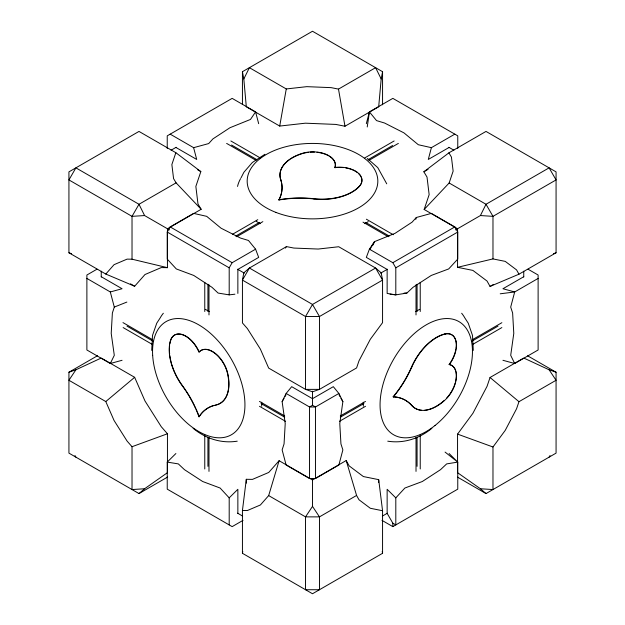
<?xml version="1.0" encoding="UTF-8"?>
<svg xmlns="http://www.w3.org/2000/svg" width="625" height="625" viewBox="0 0 625 625"><rect width="100%" height="100%" fill="white"/><g stroke="black" fill="none" stroke-linecap="round" stroke-linejoin="round"><path stroke-width="0.94" d="M151.703 350.391L152.508 335.414L156.75 323.188L160.18 317.906A75.617 43.656 60 0 1 163.344 313.25M382.562 71.703L381.188 78.961L378.688 106.789L344.984 126.242L335.812 124.422L305.375 123.188L279.711 126.07L246.312 106.789L243.812 78.961L242.438 71.703L312.5 31.25L382.562 71.703L382.562 104.805M242.438 510.453L246.312 479.297L252.477 479.383L268.758 472.445L279.102 460.711L312.5 480L346.203 460.539L349.211 465.93L363.367 476.555L378.688 479.648L382.562 510.734L382.562 553.297L312.5 593.75L242.438 553.297L242.438 510.453L247.375 510.523L260.398 504.977L268.672 495.594L279.102 460.711M342.867 401.641L339.781 423.562L340.945 443.922L342.867 449.898L338.883 465.008L315.461 478.531L309.539 478.531L286.117 465.008L282.133 449.898L284.055 443.922L285.219 423.562L282.133 401.641L286.117 393.453L291.688 386.672L312.5 398.688L333.312 386.672L338.883 393.453L342.867 401.641L340.961 398.242M367.234 126.961L369.414 111.898L392.844 98.367L457.766 135.852L457.766 148.414M279.711 126.07L286.266 88.953L249.406 67.68L243.812 78.961M242.438 553.297L242.781 551.484M366.328 123.68L369.414 111.898L376.531 120.602L384.586 123.031L403.961 132.883L418.32 144.734L431.383 147.672L454.812 134.148M431.383 147.672L428.297 159.453L449.109 147.438M415.797 219.352L416.305 217.5L431.383 213.391L454.812 226.922L457.766 232.039L457.766 259.094L448.688 268.938L431.25 275.445L413.031 287.297L406.898 293.062L395.805 294.875L390.078 294.188M86.883 278.43L110.312 291.961L114.297 307.07L112.375 313.039L111.211 333.406L114.297 355.328L110.312 363.508L86.883 349.984L86.883 275.016L96.93 269.219M175.852 152.703L171.867 164.562L173.57 178.617L176.094 182.852L201.148 209.289L167.445 228.75L167.445 267.672L161.273 267.578L144.992 274.523L134.648 286.25L105.789 274.055L68.93 252.781L68.93 171.875L138.992 131.422L175.852 152.703L200.844 171.602L195.852 186.422L197.984 203.992L201.148 209.289M424.156 209.469L429.148 194.648L427.016 177.078L423.852 171.781L448.906 152.844L486.008 131.422L556.07 171.875L556.07 252.781L518.969 274.195L490.047 286.422L487.039 281.039L472.883 270.406L457.555 267.312L457.555 228.75L424.156 209.469L449.148 182.992L453.133 171.141L451.43 157.086L448.906 152.844M522.906 358.523L490.047 377.492L487.039 386.352L472.883 413.328L457.555 434.117L457.555 472.68L480.406 488.758L486.008 493.578L556.07 453.125L556.07 372.219L527.586 355.781M523.75 358.031L549.102 369.781L556.07 380.273L518.969 401.695L516.562 408.781L505.242 430.359L492.977 446.992L492.977 489.555L480.406 488.758M369.414 249.172L366.328 257.391L387.141 269.406L387.141 293.43L395.805 294.875L395.805 267.82L392.844 262.695L369.414 249.172L374.516 241.633L395.039 233.336L412.094 222.156L416.305 217.5M372.898 245.125L374.516 241.633L370.039 249.172M480.406 215.555L486.008 204.273L549.102 167.852L556.07 179.922L492.977 216.352L480.406 215.555L455.586 229.891M241.023 177.883L243.883 172.273L252.352 162.484L264.914 154.297M282.133 401.641L284.039 398.242M285 396.539L285.953 394.844M234.922 294.188L229.195 294.875L218.102 293.062L211.969 287.297L193.75 275.445L176.312 268.938L167.234 259.094L167.234 232.039L170.188 226.922L193.617 213.391L206.68 216.336L221.039 228.188L240.414 238.031L248.469 240.469L255.586 249.172L258.672 257.391L237.859 269.406L237.859 293.43M229.195 294.875L229.195 267.82L232.156 262.695L255.586 249.172M549.102 457.148L550.031 455.539M101.25 358.031L75.898 369.781L68.93 380.273L105.789 401.555L114.062 420.484L127.086 441.078L132.023 446.711L132.023 489.555L144.594 488.758L167.445 472.68L167.445 433.766L161.273 426.727L144.992 400.984L134.648 377.312L102.086 358.516M312.5 506.383L305.531 516.875L305.531 589.727L319.469 589.727L319.469 516.875L312.5 506.383L312.5 478.688M167.234 148.414L167.234 135.852L232.156 98.367L255.586 111.898L250.484 119.438L229.961 127.727L212.906 138.914L208.695 143.57L193.617 147.672L170.188 134.148M285.328 248.094L286.508 246.602L293.852 248.062L318.195 249.047L338.734 246.742L375.594 268.023L381.188 272.844L382.562 280.094L382.562 322.656L370.305 339.289L358.984 360.867L356.578 367.953L319.469 389.375L312.5 391.812L305.531 389.375L268.672 368.094L260.398 349.164L247.375 328.57L242.438 322.938L242.438 280.094L243.812 272.844L249.406 268.023L286.508 246.602M105.789 274.055L114.062 264.672L127.086 259.125L132.023 259.195L167.445 267.672M395.805 497.867L387.141 489.305L387.141 513.336L392.844 523.211L395.805 524.922L395.805 497.867L404.883 488.031L422.32 481.516L440.539 469.664L446.672 463.898L457.766 462.094L457.766 489.148L392.844 526.633L381.969 520.352M243.031 520.352L232.156 526.633L167.234 489.148L167.234 462.094L175.891 453.531M229.195 524.922L229.195 497.867L237.859 489.305L237.859 513.336M97.602 355.672L68.93 372.219L68.93 453.125L138.992 493.578L144.594 488.758M105.789 401.555L134.648 377.312M431.859 428.328C419.461 438.547 403.734 443.727 387.758 441.18M171.102 150.211L176.148 147.289M176.094 182.852L138.992 204.273L132.023 216.352L132.023 259.195M286.266 88.953L306.805 86.656L331.148 87.641L338.492 89.102L375.594 67.68L381.188 78.961M232.531 234.266L257.781 219.688M364.68 157.969L394.133 140.969M235.758 236.063L259.367 222.43M368.156 159.625L392.609 145.508M236.758 236.703L262.852 221.641M368.898 160.414L398.359 143.406M423.852 171.781L428.07 169.344M170.445 340.57L170.656 340.453A22.516 13 60 0 1 183.57 334.961A22.516 13 60 0 1 199.195 352.031A22.516 13 60 0 1 214.812 353A22.516 13 60 0 1 227.734 373.406A42.328 24.438 60 0 1 215.828 404.992L215.617 405.117A73.602 42.492 60 0 0 198.984 416.789A73.602 42.492 60 0 0 182.344 385.906A42.328 24.438 60 0 1 170.445 340.57A22.516 13 60 0 1 183.359 335.086A22.516 13 60 0 1 198.984 352.148A22.516 13 60 0 1 214.602 353.125A22.516 13 60 0 1 227.523 373.531A42.328 24.438 60 0 1 215.617 405.117M392.844 262.695L454.812 226.922M182.344 385.906L182.555 385.781A73.602 42.492 60 0 1 185.914 390.586M380.664 273.141L387.398 269.258M395.805 267.82L457.766 232.039M198.984 416.789L199.195 416.664A73.602 42.492 60 0 1 214.125 405.406M490.047 286.422L493.398 284.492M138.992 493.578L167.664 477.023M523.75 276.727L502.938 288.734L514.688 291.961L538.117 278.43M338.883 393.453L315.461 406.984L312.5 405.273L309.539 406.984L286.117 393.453M340.273 415.992L365.516 401.414M472.414 339.695L501.867 322.695M340.328 417.18L363.938 403.547M471.875 341.227L498.016 326.133M339.43 421.352L365.516 406.297M472.414 344.578L501.867 327.57M502.938 360.289L514.688 363.508L538.117 349.984L538.117 275.016L528.07 269.219M346.203 460.539L356.578 495.453L319.469 516.875L305.531 516.875L268.672 495.594M382.352 516.102L387.398 513.188M114.297 307.07L126.867 302.078M132.023 446.711L167.445 433.766M68.93 372.219L75.898 369.781M553.453 253.695L556.07 252.781M110.312 291.961L122.062 288.734L101.25 276.727M110.312 363.508L122.062 360.289M457.555 267.312L492.977 258.914L505.242 261.383L516.562 269.891L518.969 274.195M500.227 293.797L514.688 291.961L510.703 307.07L512.625 313.039L513.789 333.406L510.703 355.328L514.688 363.508M144.594 215.555L132.023 216.352L68.93 179.922L75.898 167.852L138.992 204.273L144.594 215.555L169.414 229.891M237.242 441.18C221.266 443.727 205.539 438.547 193.141 428.328M404.078 293.102L406.898 293.062M167.234 462.094L178.328 463.898L184.461 469.664L202.68 481.516L220.117 488.031L229.195 497.867M382.562 510.734L370.305 508.266L358.984 499.758L356.578 495.453M549.102 369.781L556.07 372.219M68.93 252.781L71.547 253.695M457.555 434.117L492.977 446.992M448.852 147.289L453.898 150.211M449.148 182.992L486.008 204.273L492.977 216.352L492.977 258.914M230.867 140.969L260.32 157.969M366.375 219.203L393.305 234.75M231.547 145.016L256.844 159.625M365.633 222.43L389.242 236.063M226.641 143.406L256.102 160.414M362.992 222.125L388.242 236.703M175.891 147.438L196.703 159.453L193.617 147.672M197.57 169.711L200.844 171.602M444.883 333.945L445.094 334.07A22.516 13 -60 0 1 456.305 342.516A22.516 13 -60 0 1 449.336 364.578A22.516 13 -60 0 1 456.305 378.594A22.516 13 -60 0 1 445.094 399.977A42.328 24.438 -60 0 1 411.789 405.469A73.602 42.492 -60 0 0 393.359 396.891L393.148 396.773A73.602 42.492 -60 0 0 411.578 366.922A42.328 24.438 -60 0 1 444.883 333.945A22.516 13 -60 0 1 456 348.5M455.844 349.438A22.516 13 -60 0 1 449.125 364.453L449.336 364.578M170.188 226.922L232.156 262.695M411.578 366.922L411.789 367.047A42.328 24.438 -60 0 1 445.094 334.07M237.602 269.258L244.336 273.141M167.234 232.039L229.195 267.82M393.148 396.773A73.602 42.492 -60 0 1 411.578 405.344L411.789 405.469M130.477 283.836L134.648 286.25M457.523 477.133L486.008 493.578M122.969 322.602L152.484 339.641M259.484 401.414L284.727 415.992M126.984 326.133L153.125 341.227M261.062 403.547L284.672 417.18M123.133 327.57L152.586 344.578M259.484 406.297L285.57 421.352M237.602 513.188L242.648 516.102M445.07 452.078L457.766 462.094L449.109 453.531M490.047 377.492L518.969 401.695M367.312 158.469L377.766 167.602L386.734 183.82M74.969 455.539L75.898 457.148M339.047 394.844L340 396.539M255.586 111.898L258.672 123.68M382.219 551.484L382.562 553.297M338.492 89.102L344.984 126.242M473.297 350.391L472.492 335.414L468.25 323.188L464.82 317.906A75.617 43.656 -60 0 0 461.656 313.25M523.75 271.188L523.75 277.023M420.234 282.367L420.234 311.516M420.234 434.953L420.234 468.961M417.07 284.258L417.07 311.523M417.07 437.133L417.07 466.344M416.016 284.805L416.016 314.93M416.016 437.391L416.016 471.398M392.844 523.211L392.844 526.633M378.688 479.648L378.688 482.484M334.922 167.438A22.516 13 0 0 1 357.508 172.43A22.516 13 0 0 1 359.219 186.359L359.219 186.609A42.328 24.438 0 0 1 314.008 198.969A73.602 42.492 0 0 0 278.945 200L278.945 199.758A73.602 42.492 0 0 0 280.727 179.508A42.328 24.438 0 0 1 302.141 153.406A22.516 13 0 0 1 326.266 154.398A22.516 13 0 0 1 334.922 167.438L334.922 167.68A22.516 13 0 0 1 343.383 167.617M315.461 478.531L315.461 406.984L309.539 406.984L309.539 478.531M359.219 186.359A42.328 24.438 0 0 1 314.008 198.719L314.008 198.969M312.5 391.211L312.5 405.273M302.141 153.406L302.141 153.656A42.328 24.438 0 0 0 290.742 158.852M280.727 179.508L280.727 179.758A73.602 42.492 0 0 1 278.945 200M246.312 479.297L246.312 483.188M242.438 71.703L242.438 104.586M208.984 284.805L208.984 314.93M208.984 437.391L208.984 471.398M207.93 284.258L207.93 311.523M207.93 437.133L207.93 466.344M204.766 282.367L204.766 311.516M204.766 434.953L204.766 468.961M101.25 271.188L101.25 277.023M205.297 309.344A75.617 43.656 60 0 1 209.406 311.633M261.703 402.211A75.617 43.656 60 0 1 261.664 406.242M368.266 221.602A75.617 43.656 0 0 1 364.797 223.648M260.203 223.648A75.617 43.656 0 0 1 256.164 221.234M237.531 186.438A75.617 43.656 0 0 1 240.547 178.703M363.336 406.242A75.617 43.656 -60 0 1 363.297 402.211M415.594 311.633A75.617 43.656 -60 0 1 419.703 309.344M329.43 156.281A22.516 13 0 0 1 334.922 167.68M302.891 153.43A22.516 13 0 0 1 308.523 152.328M310.203 152.172A22.516 13 0 0 1 314.453 152.117M316.984 152.305A22.516 13 0 0 1 322.625 153.367M323.57 153.648A22.516 13 0 0 1 328.688 155.836M278.945 199.758A73.602 42.492 0 0 1 314.008 198.719M444.227 400.461A42.328 24.438 -60 0 1 428.75 409.469M427.922 409.688A42.328 24.438 -60 0 1 424.68 410.219M421.594 410.242A42.328 24.438 -60 0 1 411.578 405.344M449.125 364.453A22.516 13 -60 0 1 455.844 371.711M456 372.469A22.516 13 -60 0 1 455.375 382.25M455.164 383.023A22.516 13 -60 0 1 454.117 386.133M453.805 386.906A22.516 13 -60 0 1 446.586 398.172M361.18 177.078A22.516 13 0 0 1 359.219 186.609M345.867 167.961A22.516 13 0 0 1 350.555 169.117M351.281 169.367A22.516 13 0 0 1 357.508 172.68M358.695 173.695A22.516 13 0 0 1 360.773 176.297M411.789 367.047A73.602 42.492 -60 0 1 393.359 396.891M186.32 391.203A73.602 42.492 60 0 1 187.125 392.438M187.523 393.062A73.602 42.492 60 0 1 189.07 395.57M189.445 396.211A73.602 42.492 60 0 1 190.188 397.484M190.555 398.125A73.602 42.492 60 0 1 194.664 405.953M194.977 406.617A73.602 42.492 60 0 1 195.898 408.609M196.297 409.5A73.602 42.492 60 0 1 197.07 411.289M197.445 412.18A73.602 42.492 60 0 1 199.195 416.664M182.555 385.781A42.328 24.438 60 0 1 175.578 374.156M175.164 373.281A42.328 24.438 60 0 1 173.648 369.758M173.305 368.867A42.328 24.438 60 0 1 171.781 364.43M171.523 363.547A42.328 24.438 60 0 1 169.852 355.711M169.648 354.023A42.328 24.438 60 0 1 169.617 345.68M169.867 343.859A42.328 24.438 60 0 1 170.656 340.453M280.727 179.758A42.328 24.438 0 0 1 289.945 159.383M249.406 268.023L242.438 280.094L305.531 316.523L319.469 316.523L382.562 280.094L375.594 268.023L312.5 304.445L305.531 316.523L305.531 389.375L319.469 389.375L319.469 316.523L312.5 304.445L249.406 268.023M152.664 355.328A65.328 37.719 60 0 0 224.602 437.305A65.328 37.719 60 0 0 218.969 341.891A65.328 37.719 60 0 0 152.664 355.328M435.039 425.477A65.328 37.719 -60 0 0 461.141 323.07A65.328 37.719 -60 0 0 382.586 385.984A65.328 37.719 -60 0 0 435.039 425.477M275.93 212.398A65.328 37.719 0 0 0 377.664 183.797A65.328 37.719 0 0 0 283.898 147.234A65.328 37.719 0 0 0 275.93 212.398"/></g></svg>
